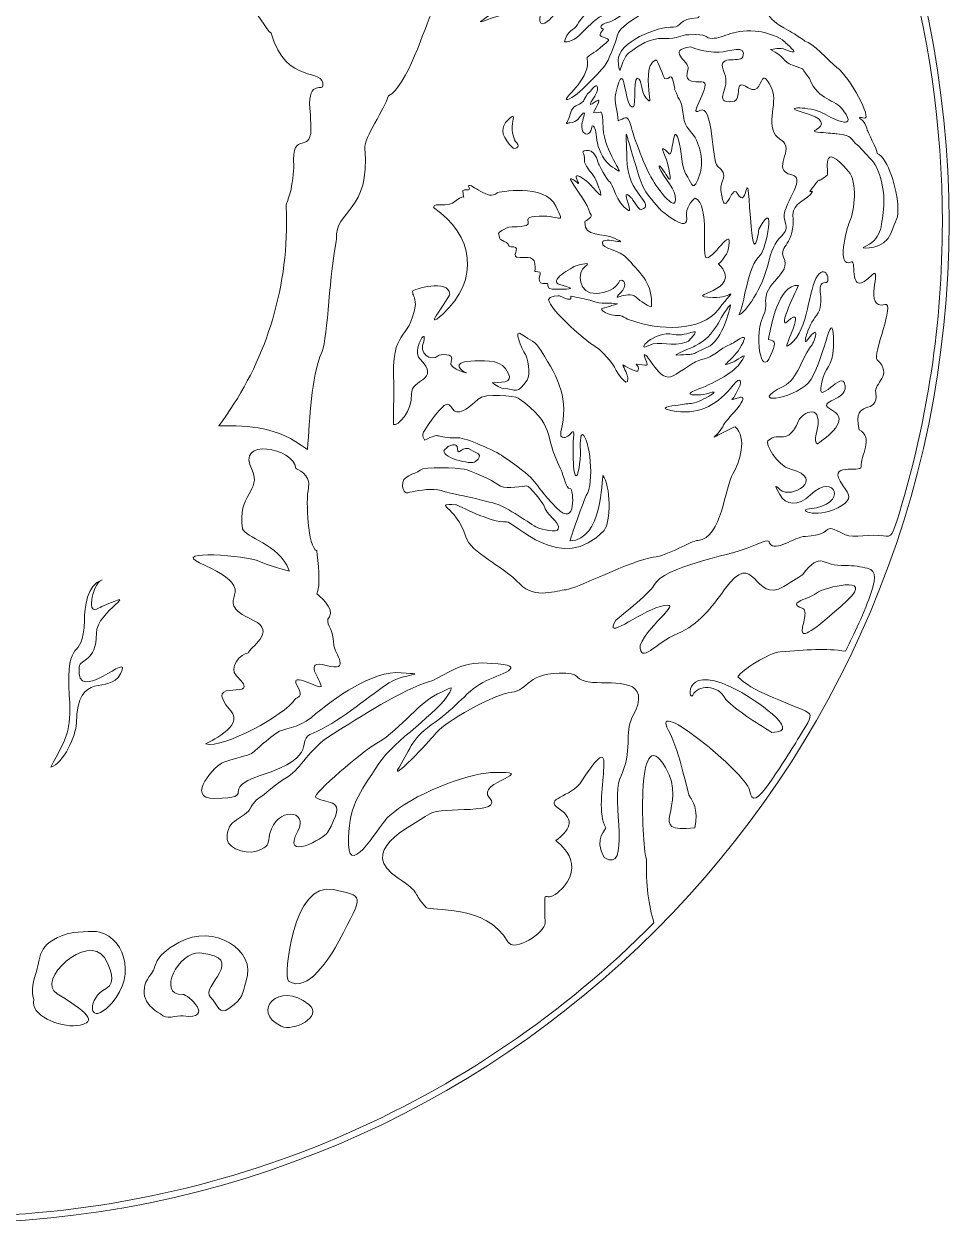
# Model space of a CAD drawing. Header units: inches. Extents: x 50 to 350, y -350 to -50.
# Drawn here: x 211.3 to 350, y -350 to -170.2 of the extents above; entities that cross this region are included whole.
import ezdxf

# ---------------------------------------------------------------- set-up
doc = ezdxf.new("R2010")
doc.units = ezdxf.units.IN
doc.header["$MEASUREMENT"] = 0
doc.layers.add('Layer 1', color=7, linetype='Continuous')

msp = doc.modelspace()

# ---------------------------------------------------------------- linework, layer by layer
at = {"layer": 'Layer 1', "lineweight": 0}
for points, knots in [([(350, -200), (350, -282.84), (282.84, -350), (200, -350), (117.16, -350), (50, -282.84), (50, -200), (50, -117.16), (117.16, -50), (200, -50), (282.84, -50), (350, -117.16), (350, -200)], [0, 0, 0, 0, 1, 1, 1, 2, 2, 2, 3, 3, 3, 4, 4, 4, 4]), ([(200, -149.38), (199.93, -149.38), (199.86, -149.39), (199.8, -149.39), (200.62, -148.73), (201.47, -147.95), (202.79, -147.51), (203.52, -147.26), (205.83, -146.22), (206.49, -145.77), (207.36, -146.89), (212.32, -149.42), (213.56, -147.45), (213.85, -146.98), (218.53, -143.64), (219.02, -143.57), (219.03, -143.57), (220.96, -141.99), (221.45, -141.77), (224.22, -140.52), (220.14, -141.86), (220.33, -137.75), (220.33, -137.74), (221.24, -135.93), (221.68, -138.27), (221.89, -139.42), (223.3, -140.72), (223.94, -139.05), (224.04, -138.79), (225.84, -137.73), (226.37, -136.82), (226.48, -136.8), (229.15, -136.02), (229.43, -135.74), (229.67, -135.49), (229.7, -135.53), (229.93, -135.36), (231.18, -135.05), (234.56, -132.42), (237.17, -131.75), (240.17, -130.98), (240.8, -128.04), (241.65, -127.51), (243.08, -126.62), (245.55, -122.8), (244.17, -121.81), (244, -121.68), (244.52, -119.76), (241.66, -120.27), (238.63, -120.8), (239.54, -125.08), (231.19, -125.08), (229.72, -125.08), (228.67, -123), (229.59, -121.69), (230.55, -120.34), (232.01, -114.36), (229.43, -115.13), (226.68, -115.95), (226.05, -121.11), (224.28, -123.37), (222.84, -125.21), (221.68, -125.91), (220.05, -127.56), (219.09, -128.53), (219.34, -129.09), (217.71, -129.09), (213.7, -126.6), (209.32, -131.68), (205.09, -132.67), (202.79, -133.2), (204.06, -133.09), (203.5, -133.69), (201.12, -133.35), (198.45, -133.91), (196.22, -133.12), (194.68, -132.58), (191.07, -133.48), (189.77, -132.48), (189.57, -132.34), (189.57, -132.34), (189.38, -132.23), (188.6, -132.25), (188.29, -129.91), (183.07, -129.91), (181.11, -129.91), (181.63, -128.48), (179.7, -128.41), (179.58, -128.41), (179.54, -128.36), (179.47, -128.28), (179.22, -124), (174.31, -119.57), (172.05, -116.55), (168.95, -112.4), (162.31, -112.68), (162.12, -111.41), (161.91, -109.95), (160.86, -112.4), (161.24, -109.2), (161.28, -108.87), (160.74, -108.38), (160.48, -108.04), (160.23, -107.17), (158.35, -108.29), (157.46, -108.29), (156.07, -108.29), (159, -107.14), (159.56, -107.05), (160.01, -106.99), (161.19, -106.66), (161.52, -106.44), (163.69, -105.8), (162.67, -105.52), (165.52, -105.13), (165.83, -105.08), (167.25, -105.08), (168.16, -105.05), (168.48, -105.04), (169.02, -105.06), (168.43, -104.61), (166.56, -103.19), (167.73, -102.23), (167.85, -100.92), (167.65, -100.06), (168.14, -97.25), (168.67, -96.49), (168.72, -96.41), (168.86, -93.37), (169.33, -92.22), (169.55, -91.71), (170.39, -87.4), (170.03, -87.08), (170.14, -85.37), (168.94, -84.9), (168.85, -84.5), (168.49, -84.23), (166.97, -82.38), (166.97, -82.15), (166.97, -79.09), (166.35, -73.59), (164.46, -71.27), (163.82, -69.83), (161.35, -68.67), (160.03, -66.82), (159.47, -66.04), (156.71, -64.75), (155.78, -64.56), (155.78, -64.56), (155.62, -64.51), (155.62, -64.51), (152.94, -63.57), (141.72, -64.73), (138.92, -66.89), (138.38, -67.3), (137.2, -67.45), (136.62, -68.98), (136.48, -69.34), (136.01, -69.82), (135.94, -70.33), (135.6, -70.65), (134.2, -75.21), (134.25, -76.03), (134.25, -76.05), (133.87, -78.67), (133.87, -79.54), (133.87, -81.44), (133.37, -82.67), (133.37, -84.56), (131.97, -85.37), (127.71, -95.84), (126.03, -98.44), (123.8, -101.91), (127.49, -100.71), (122.05, -101.89), (120.64, -102.2), (120.47, -104), (116.21, -103.74), (113.93, -103.61), (110.61, -104.21), (109.4, -106.37), (108.59, -107.81), (105.8, -109.32), (104.74, -111.4), (104.74, -111.4), (104.54, -111.64), (104.54, -111.64), (101.58, -110.98), (97.92, -121.19), (97.08, -122.17), (96.94, -122.34), (97.02, -122.34), (97.02, -122.67), (95.24, -125.39), (92.09, -139.34), (91.35, -139.34), (84.7, -139.34), (87.11, -139.36), (81.86, -144.71), (80.5, -146.1), (76.52, -150.82), (76.22, -152.52), (76.18, -152.73), (74.18, -153.65), (73.83, -153.88), (71.46, -153.32), (61.9, -155.96), (60.2, -158.5), (59.72, -159.21), (57.49, -160.04), (56.13, -161.19), (55.87, -162.15), (55.62, -163.12), (55.38, -164.08), (55.5, -164.27), (55.65, -164.47), (55.84, -164.67), (56.8, -165.7), (55.54, -167.63), (54.33, -168.63), (54.15, -169.49), (53.97, -170.35), (53.8, -171.21), (54.47, -170.55), (55.05, -170), (55.51, -169.61), (57.84, -167.69), (64.94, -162.83), (66.5, -160.73), (67.86, -159.02), (74.44, -155.48), (76.65, -154.06), (80.42, -151.62), (79.72, -152.91), (83.22, -148.5), (83.66, -147.94), (86.95, -145.6), (87.19, -144.93), (90.06, -144.93), (74.75, -166.84), (78.31, -159.98), (78.88, -158.87), (82.22, -153.47), (81.97, -152.99), (81.49, -152.9), (74.83, -156.51), (73.89, -157.45), (66.93, -162.42), (63.15, -165.77), (57.85, -169.25), (57.01, -169.34), (55.03, -172.56), (53.02, -175.55), (51.69, -183.52), (51, -191.7), (51, -200.04), (51, -282.33), (117.71, -349.04), (200, -349.04), (241.35, -349.04), (278.76, -332.2), (305.76, -305), (304.97, -302.41), (304.53, -299.19), (304.63, -295.51), (304.05, -294.42), (302.83, -273.85), (307.5, -281.7), (311.04, -287.64), (304.17, -291.64), (311.88, -290.77), (312.49, -287.99), (311.46, -286.5), (311.2, -286.22), (310.75, -285.74), (309.82, -279.72), (307.92, -276.14), (305.04, -270.73), (319.64, -282.64), (320.07, -285.08), (320.41, -286.94), (321.16, -286.87), (323.38, -283.6), (325.04, -281.14), (326.64, -278.64), (328.16, -276.09), (329.17, -274.39), (329.69, -273.79), (328.44, -273.23), (325.52, -271.95), (320.25, -270.16), (318.31, -268.11), (318.89, -267.16), (322.95, -264.5), (324.7, -264.37), (328.67, -264.08), (331.49, -263.79), (334.47, -264.29), (335.24, -262.7), (337.15, -258.9), (338.16, -255.94), (338.89, -253.83), (339.34, -252.21), (337.75, -251.84), (336.8, -251.63), (335.69, -251.39), (334.47, -251.45), (330.81, -251.62), (330.92, -249.05), (328.02, -252.83), (328.01, -252.84), (326.47, -253.82), (325.24, -254.57), (320.66, -257.4), (321, -248.42), (316.28, -255.1), (314.38, -257.8), (312.43, -260.29), (309.33, -261.62), (305.9, -263.1), (303.73, -266.3), (303.67, -263.42), (305.01, -260.07), (310.81, -256.43), (306.68, -257.58), (303.37, -258.5), (298.03, -262.98), (300.05, -259.62), (300.05, -259.57), (305.15, -255.62), (305.75, -254.41), (307.21, -251.52), (316.95, -249.99), (319.75, -248.81), (323.55, -247.21), (322.89, -247.78), (323.1, -248.1), (324.04, -249.51), (326.7, -247.14), (328.48, -247.06), (333.36, -246.83), (330.29, -244.72), (334.46, -246.82), (335.59, -247.39), (338.42, -246.65), (340.2, -247), (341.38, -247.23), (341.57, -246.77), (342.56, -243.52), (346.75, -229.77), (349, -215.17), (349, -200.04), (349, -170.79), (340.57, -143.51), (326, -120.5), (326, -120.5), (326.87, -139.41), (326.87, -139.41), (326.87, -139.41), (325.02, -139.99), (325.02, -139.99), (325.02, -139.99), (323.98, -117.38), (323.98, -117.38), (319.15, -110.16), (313.71, -103.38), (307.74, -97.12), (307.74, -97.12), (306.31, -97.13), (306.31, -97.13), (306.31, -97.13), (308.06, -144.17), (308.06, -144.17), (308.06, -144.17), (321.07, -145.8), (321.07, -145.8), (321.07, -145.8), (296.44, -147.19), (296.44, -147.19), (296.44, -147.19), (305.04, -144.41), (305.04, -144.41), (305.04, -144.41), (305.73, -143.13), (305.73, -143.13), (305.73, -143.13), (303.99, -95.85), (303.99, -95.85), (303.99, -95.85), (293.07, -97.82), (293.07, -97.82), (293.07, -97.82), (293.89, -134.88), (293.89, -134.88), (293.89, -134.88), (292.61, -136.04), (292.61, -136.04), (292.61, -136.04), (291.21, -102.01), (291.21, -102.01), (291.21, -102.01), (280.64, -101.19), (280.64, -101.19), (280.64, -101.19), (281.46, -138.25), (281.46, -138.25), (281.46, -138.25), (269.03, -138.95), (269.03, -138.95), (269.03, -138.95), (269.49, -137.78), (269.49, -137.78), (269.49, -137.78), (278.67, -137.09), (278.67, -137.09), (278.67, -137.09), (278.59, -116.18), (278.59, -116.18), (278.59, -116.18), (265.83, -114.2), (265.83, -114.2), (265.83, -114.2), (266.24, -133.49), (266.24, -133.49), (266.24, -133.49), (264.84, -133.02), (264.84, -133.02), (264.84, -133.02), (264.29, -123.73), (264.29, -123.73), (264.29, -123.73), (255.49, -124.71), (255.49, -124.71), (255.49, -124.71), (255.28, -140.86), (255.28, -140.86), (255.28, -140.86), (253.79, -139.12), (253.79, -139.12), (253.79, -139.12), (253.76, -126.87), (253.76, -126.87), (253.76, -126.87), (246.01, -126.17), (246.01, -126.17), (246.01, -126.17), (245.5, -144.99), (245.5, -144.99), (245.5, -144.99), (244.06, -143.83), (244.06, -143.83), (244.06, -143.83), (244.17, -138.42), (244.17, -138.42), (244.17, -138.42), (232.61, -139.75), (232.61, -139.75), (232.61, -139.75), (232.32, -142.55), (232.32, -142.55), (232.32, -142.55), (228.89, -147.48), (228.89, -147.48), (228.89, -147.48), (219.31, -147.54), (219.31, -147.54), (219.31, -147.54), (211.81, -150.77), (211.81, -150.77), (208.02, -149.87), (204.07, -149.38), (200, -149.38), (200, -149.38), (200, -149.38), (200, -149.38)], [0, 0, 0, 0, 1, 1, 1, 2, 2, 2, 3, 3, 3, 4, 4, 4, 5, 5, 5, 6, 6, 6, 7, 7, 7, 8, 8, 8, 9, 9, 9, 10, 10, 10, 11, 11, 11, 12, 12, 12, 13, 13, 13, 14, 14, 14, 15, 15, 15, 16, 16, 16, 17, 17, 17, 18, 18, 18, 19, 19, 19, 20, 20, 20, 21, 21, 21, 22, 22, 22, 23, 23, 23, 24, 24, 24, 25, 25, 25, 26, 26, 26, 27, 27, 27, 28, 28, 28, 29, 29, 29, 30, 30, 30, 31, 31, 31, 32, 32, 32, 33, 33, 33, 34, 34, 34, 35, 35, 35, 36, 36, 36, 37, 37, 37, 38, 38, 38, 39, 39, 39, 40, 40, 40, 41, 41, 41, 42, 42, 42, 43, 43, 43, 44, 44, 44, 45, 45, 45, 46, 46, 46, 47, 47, 47, 48, 48, 48, 49, 49, 49, 50, 50, 50, 51, 51, 51, 52, 52, 52, 53, 53, 53, 54, 54, 54, 55, 55, 55, 56, 56, 56, 57, 57, 57, 58, 58, 58, 59, 59, 59, 60, 60, 60, 61, 61, 61, 62, 62, 62, 63, 63, 63, 64, 64, 64, 65, 65, 65, 66, 66, 66, 67, 67, 67, 68, 68, 68, 69, 69, 69, 70, 70, 70, 71, 71, 71, 72, 72, 72, 73, 73, 73, 74, 74, 74, 75, 75, 75, 76, 76, 76, 77, 77, 77, 78, 78, 78, 79, 79, 79, 80, 80, 80, 81, 81, 81, 82, 82, 82, 83, 83, 83, 84, 84, 84, 85, 85, 85, 86, 86, 86, 87, 87, 87, 88, 88, 88, 89, 89, 89, 90, 90, 90, 91, 91, 91, 92, 92, 92, 93, 93, 93, 94, 94, 94, 95, 95, 95, 96, 96, 96, 97, 97, 97, 98, 98, 98, 99, 99, 99, 100, 100, 100, 101, 101, 101, 102, 102, 102, 103, 103, 103, 104, 104, 104, 105, 105, 105, 106, 106, 106, 107, 107, 107, 108, 108, 108, 109, 109, 109, 110, 110, 110, 111, 111, 111, 112, 112, 112, 113, 113, 113, 114, 114, 114, 115, 115, 115, 116, 116, 116, 117, 117, 117, 118, 118, 118, 119, 119, 119, 120, 120, 120, 121, 121, 121, 122, 122, 122, 123, 123, 123, 124, 124, 124, 125, 125, 125, 126, 126, 126, 127, 127, 127, 128, 128, 128, 129, 129, 129, 130, 130, 130, 131, 131, 131, 132, 132, 132, 133, 133, 133, 134, 134, 134, 135, 135, 135, 136, 136, 136, 137, 137, 137, 138, 138, 138, 139, 139, 139, 140, 140, 140, 141, 141, 141, 142, 142, 142, 143, 143, 143, 144, 144, 144, 145, 145, 145, 146, 146, 146, 147, 147, 147, 148, 148, 148, 149, 149, 149, 150, 150, 150, 151, 151, 151, 152, 152, 152, 153, 153, 153, 154, 154, 154, 155, 155, 155, 156, 156, 156, 157, 157, 157, 158, 158, 158, 158]), ([(233.57, -162.11), (234.15, -162.62), (234.72, -163.14), (235.27, -163.68), (236.3, -161.13), (235.64, -158.74), (239.05, -158.58), (243.95, -158.36), (246.01, -153.14), (245.91, -158.78), (245.89, -160.3), (243.76, -162.56), (245.5, -167.42), (245.8, -168.26), (247.81, -171.19), (248.34, -171.62), (250.64, -179.59), (256.41, -176.68), (256.1, -179.53), (256.01, -180.34), (253.57, -178.4), (254.24, -183.87), (254.27, -184.11), (254.27, -184.76), (254.28, -185.02), (254.74, -190.56), (251.29, -185.5), (251.77, -191.6), (251.8, -191.99), (251.44, -194.83), (251.28, -195.26), (251.03, -196.14), (250.8, -196.83), (250.59, -197.39), (250.64, -198.27), (250.66, -199.15), (250.66, -200.04), (250.66, -211.47), (246.88, -222.01), (240.5, -230.49), (245.28, -230.47), (249.13, -230.52), (253.78, -234.06), (254.26, -229.09), (254.2, -223.66), (255.99, -219.34), (256.85, -217.26), (257.13, -207), (258.12, -202.85), (258.12, -202.85), (258.13, -202.44), (258.13, -202.44), (257.88, -198.19), (263.33, -198.4), (262.39, -188.86), (262.25, -187.41), (265.43, -182.89), (265.93, -181.01), (268.66, -179.83), (271.46, -170.51), (272.51, -168.32), (272.73, -166.83), (271.37, -158.37), (270.8, -156.7), (270.38, -155.46), (269.36, -155.5), (268.51, -152.78), (266.99, -154.51), (264.05, -151.34), (265.35, -148.88), (265.82, -147.97), (265.46, -147.04), (264.11, -148.59), (259.99, -153.31), (269.14, -154.97), (267.63, -162.06), (267.26, -163.79), (265.53, -164.71), (263.88, -161.98), (261.97, -158.81), (260.41, -159.19), (259.25, -156.96), (257.86, -154.3), (252.53, -152.53), (251.77, -150.86), (251.1, -149.38), (250.17, -148.88), (249.22, -148.97), (249, -149.02), (248.78, -149.07), (248.56, -149.12), (247.53, -149.48), (246.53, -150.41), (245.82, -151.44), (242.84, -155.73), (242.87, -152.6), (239.8, -155), (237.03, -157.17), (240.16, -156.79), (237.02, -157.15), (235.24, -157.35), (234.28, -159.99), (233.57, -162.11), (233.57, -162.11), (233.57, -162.11), (233.57, -162.11)], [0, 0, 0, 0, 1, 1, 1, 2, 2, 2, 3, 3, 3, 4, 4, 4, 5, 5, 5, 6, 6, 6, 7, 7, 7, 8, 8, 8, 9, 9, 9, 10, 10, 10, 11, 11, 11, 12, 12, 12, 13, 13, 13, 14, 14, 14, 15, 15, 15, 16, 16, 16, 17, 17, 17, 18, 18, 18, 19, 19, 19, 20, 20, 20, 21, 21, 21, 22, 22, 22, 23, 23, 23, 24, 24, 24, 25, 25, 25, 26, 26, 26, 27, 27, 27, 28, 28, 28, 29, 29, 29, 30, 30, 30, 31, 31, 31, 32, 32, 32, 33, 33, 33, 34, 34, 34, 35, 35, 35, 35]), ([(300.65, -165.71), (299.95, -166.24), (297.48, -167.45), (296.43, -168.06), (295.6, -168.54), (294.82, -169.38), (294.27, -170.33), (293.91, -171.13), (292.58, -171.36), (292.33, -172.94), (294.6, -173.04), (295.61, -169.99), (298.56, -168.69), (301.11, -167.57), (305.01, -165.26), (305.14, -166.43), (303.29, -166.64), (300.51, -169.63), (298.83, -170.02), (297.61, -170.3), (297.68, -170.92), (298.02, -170.94), (298.56, -170.97), (297.13, -171.81), (297.91, -172.12), (299.59, -172.81), (299.09, -172.47), (297.64, -173.88), (297.04, -174.46), (295.62, -175.03), (295.72, -175.45), (296.4, -178.2), (292.51, -181.07), (292.6, -181.55), (293.63, -181.82), (297.56, -177.54), (298.32, -176.58), (298.97, -175.75), (300.03, -173.06), (300.23, -172.04), (300.48, -170.7), (303.11, -169.34), (304.22, -168.5), (307.19, -166.23), (309.99, -168.77), (311.12, -168.24), (313.24, -167.25), (312.65, -169.35), (312.26, -169.35), (309.49, -169.37), (309.82, -170.81), (308.66, -170.71), (306.39, -170.53), (300.21, -173.05), (300.41, -175.74), (300.66, -179.11), (300.65, -175.59), (302.01, -174.58), (303.55, -173.43), (305.15, -172.33), (307.15, -172.41), (309.68, -172.51), (309.5, -171.92), (310.98, -171.85), (314, -171.71), (313.35, -172.24), (314.11, -172.37), (316.04, -172.68), (317.29, -170.92), (320.95, -171.34), (321.89, -171.29), (324.32, -172.09), (325.03, -172.63), (325.24, -172.79), (325.47, -173.04), (325.74, -173.28), (326.89, -174.34), (327.34, -174.8), (325.52, -174.1), (324.53, -173.72), (323.69, -174.07), (323.21, -174.09), (325.51, -175.16), (324.94, -175.84), (326.52, -176.44), (328.78, -177.31), (327.5, -176.41), (328.89, -178.16), (328.97, -178.29), (329, -178.29), (329.06, -178.43), (330.52, -181.95), (332.82, -181.29), (334.2, -183.26), (336.52, -186.56), (332.05, -184.15), (331.06, -183.62), (329.08, -182.56), (324.91, -182.66), (327.84, -183.42), (331.65, -184.41), (331.16, -185.47), (330.14, -186.08), (330.06, -186.12), (329.22, -186.44), (330.72, -186.51), (331.78, -186.56), (332.88, -186.7), (333.18, -186.73), (335.68, -186.92), (335.16, -187.59), (336.27, -188.41), (336.35, -188.42), (337.84, -190.09), (338.13, -190.35), (339.73, -191.74), (340.47, -195.81), (340.18, -198), (339.82, -200.64), (339.96, -202.55), (337.14, -203.75), (336.75, -203.92), (340.38, -204.17), (341.28, -201.64), (342.08, -199.36), (342.44, -199.76), (342.32, -197.24), (342.24, -195.34), (340.86, -190.25), (339.23, -189.65), (339.25, -189.24), (337.75, -186.18), (337.75, -186.17), (337.69, -185.75), (337.45, -185.27), (337.15, -184.83), (337.03, -184.65), (335.85, -184.08), (337.28, -184.36), (338.58, -184.62), (335.12, -178.18), (333.18, -176.76), (331.93, -175.85), (329.5, -172.94), (328.4, -172.84), (328.3, -172.68), (326.21, -171.35), (325.93, -171.21), (321.9, -169.15), (323.1, -168.14), (321.43, -166.54), (321.24, -166.36), (320.89, -166.06), (320.77, -165.86), (319.73, -164.11), (315.7, -161.81), (315.59, -161.35), (315.66, -161.61), (316.53, -163.64), (316.6, -163.75), (316.99, -164.31), (313.88, -161.64), (313.39, -161.26), (311.9, -160.13), (312.42, -160.36), (312.48, -160.76), (312.6, -161.66), (313.68, -163.2), (312.94, -162.73), (310.91, -161.44), (309.44, -160.82), (307.2, -159.98), (305.54, -159.35), (303.22, -159.26), (302.37, -158.94), (300.32, -158.16), (307.88, -162.08), (308.3, -162.31), (310.08, -163.3), (311.7, -164.43), (313.13, -165.86), (312.26, -165.53), (308.68, -164.04), (308.07, -164.01), (307.23, -163.98), (301.19, -162.54), (300.22, -162.19), (297.59, -161.25), (297.27, -161.32), (295.15, -161.39), (294.45, -161.42), (296.63, -162.46), (296.75, -162.47), (297.42, -162.57), (294.73, -162.62), (294.71, -162.62), (293.58, -162.67), (292.87, -162.89), (292.03, -162.97), (289.89, -163.15), (289.83, -163.4), (287.96, -164.07), (286.25, -164.67), (280.51, -169.6), (279.67, -169.89), (279.77, -169.89), (280.24, -169.82), (280.31, -169.79), (282.65, -168.81), (285.96, -168.34), (288, -166.62), (290.4, -164.59), (293.43, -164.31), (296.45, -164.11), (297.73, -164.03), (291.56, -166.92), (291.42, -166.99), (289.39, -168.12), (288.44, -168.71), (288.65, -169.83), (288.88, -171.05), (290.63, -169.05), (290.66, -169.04), (293.45, -168), (293.22, -167.55), (295.27, -166.5), (297.57, -165.32), (298.56, -165.81), (300.65, -165.71), (300.65, -165.71), (300.65, -165.71), (300.65, -165.71)], [0, 0, 0, 0, 1, 1, 1, 2, 2, 2, 3, 3, 3, 4, 4, 4, 5, 5, 5, 6, 6, 6, 7, 7, 7, 8, 8, 8, 9, 9, 9, 10, 10, 10, 11, 11, 11, 12, 12, 12, 13, 13, 13, 14, 14, 14, 15, 15, 15, 16, 16, 16, 17, 17, 17, 18, 18, 18, 19, 19, 19, 20, 20, 20, 21, 21, 21, 22, 22, 22, 23, 23, 23, 24, 24, 24, 25, 25, 25, 26, 26, 26, 27, 27, 27, 28, 28, 28, 29, 29, 29, 30, 30, 30, 31, 31, 31, 32, 32, 32, 33, 33, 33, 34, 34, 34, 35, 35, 35, 36, 36, 36, 37, 37, 37, 38, 38, 38, 39, 39, 39, 40, 40, 40, 41, 41, 41, 42, 42, 42, 43, 43, 43, 44, 44, 44, 45, 45, 45, 46, 46, 46, 47, 47, 47, 48, 48, 48, 49, 49, 49, 50, 50, 50, 51, 51, 51, 52, 52, 52, 53, 53, 53, 54, 54, 54, 55, 55, 55, 56, 56, 56, 57, 57, 57, 58, 58, 58, 59, 59, 59, 60, 60, 60, 61, 61, 61, 62, 62, 62, 63, 63, 63, 64, 64, 64, 65, 65, 65, 66, 66, 66, 67, 67, 67, 68, 68, 68, 69, 69, 69, 70, 70, 70, 71, 71, 71, 72, 72, 72, 73, 73, 73, 74, 74, 74, 75, 75, 75, 76, 76, 76, 77, 77, 77, 77]), ([(310.87, -176.96), (310.66, -177.89), (310.19, -179.14), (312.89, -178.93), (314.87, -178.78), (310.57, -184.43), (312.63, -183.22), (314.63, -182.04), (314.42, -190.86), (315.29, -191.54), (317.22, -193.03), (315.6, -193.71), (315.79, -195.22), (316.4, -200.13), (317.36, -194.06), (318.23, -195.62), (319.95, -198.69), (319.57, -189.83), (320.21, -199.33), (320.74, -207.02), (321.48, -201.01), (321.49, -200.99), (324.32, -195.83), (322.46, -204.27), (321.72, -204.88), (319.68, -206.56), (319.36, -212.49), (318.47, -213.87), (319.49, -213.47), (322.03, -210.02), (322.96, -205.85), (324.03, -201.07), (326.28, -202.4), (325.36, -199.69), (324.64, -197.55), (328.86, -193.47), (326.44, -192.87), (323.08, -192.04), (327.13, -189.02), (324.8, -187.61), (322.03, -185.93), (324.49, -182.26), (323.42, -179.97), (322.84, -178.73), (322.5, -178.35), (322.25, -178.39), (321.66, -178.49), (321.56, -180.96), (319.89, -179.81), (317.42, -178.12), (319.25, -181.71), (317.57, -181.87), (314.37, -182.18), (317.35, -179.81), (316.34, -177.68), (314.83, -174.48), (318.69, -176.27), (319.07, -175.17), (319.75, -173.25), (316.94, -174.4), (315.55, -174.47), (313.28, -174.57), (311.31, -173.68), (311.29, -173.69), (307.42, -174.15), (311.12, -175.83), (310.87, -176.96), (310.87, -176.96), (310.87, -176.96), (310.87, -176.96)], [0, 0, 0, 0, 1, 1, 1, 2, 2, 2, 3, 3, 3, 4, 4, 4, 5, 5, 5, 6, 6, 6, 7, 7, 7, 8, 8, 8, 9, 9, 9, 10, 10, 10, 11, 11, 11, 12, 12, 12, 13, 13, 13, 14, 14, 14, 15, 15, 15, 16, 16, 16, 17, 17, 17, 18, 18, 18, 19, 19, 19, 20, 20, 20, 21, 21, 21, 22, 22, 22, 23, 23, 23, 23]), ([(302.28, -185.48), (302.62, -186.98), (304.68, -192.36), (305.46, -193.43), (305.42, -193.58), (309.39, -199.55), (308.96, -195.99), (308.81, -194.73), (306.39, -192.24), (306.52, -191.5), (307.24, -191.72), (308.98, -196.18), (307.77, -191.13), (307.46, -189.85), (306.18, -187.8), (308.03, -189.72), (308.63, -190.35), (308.56, -184.8), (309.44, -187.6), (309.93, -189.19), (309.76, -191.91), (310.82, -193.23), (311.53, -194.11), (311.59, -195.91), (312.67, -192.59), (313.29, -190.66), (312.64, -187.82), (311.19, -186.31), (309.58, -184.61), (310.58, -182.93), (309.35, -181.2), (309.33, -181.18), (308.92, -180.09), (308.86, -180.02), (308.86, -180.02), (308.87, -179.91), (308.87, -179.91), (308.37, -176.9), (308.1, -178.85), (307.32, -178.4), (307.32, -178.38), (306.23, -175.57), (306.06, -175.64), (304.44, -176.23), (304.98, -179.42), (305.04, -180.71), (305.07, -181.31), (305.27, -182), (304.99, -181.77), (303.73, -180.77), (304, -179.04), (303.54, -178.54), (302.49, -177.4), (303.14, -182.56), (302.68, -182.68), (301.15, -183.09), (301.53, -174.5), (300.03, -180.61), (299.7, -181.93), (300.34, -183.47), (300.4, -184.75), (301.23, -184.54), (301.78, -183.53), (302.28, -185.48), (302.28, -185.48), (302.28, -185.48), (302.28, -185.48)], [0, 0, 0, 0, 1, 1, 1, 2, 2, 2, 3, 3, 3, 4, 4, 4, 5, 5, 5, 6, 6, 6, 7, 7, 7, 8, 8, 8, 9, 9, 9, 10, 10, 10, 11, 11, 11, 12, 12, 12, 13, 13, 13, 14, 14, 14, 15, 15, 15, 16, 16, 16, 17, 17, 17, 18, 18, 18, 19, 19, 19, 20, 20, 20, 21, 21, 21, 22, 22, 22, 22]), ([(292.84, -184.71), (292.43, -185.47), (292.77, -185.07), (293.12, -185.07), (293.67, -185.08), (294.19, -184.71), (294.32, -184.55), (296.55, -181.79), (294.21, -185.46), (295.21, -186.51), (296.02, -187.36), (296.43, -185.96), (296.51, -185.51), (297.51, -185.64), (296.46, -189.15), (299.21, -191.45), (299.61, -191.79), (300.2, -192.12), (300.34, -192.22), (301.39, -193.04), (298.3, -189.22), (298.14, -185.94), (297.98, -182.39), (297.97, -183.77), (296.68, -183.51), (296.67, -183.47), (298.16, -181.07), (297.08, -181.84), (295.06, -183.3), (297.12, -181.18), (297.27, -180.16), (297.51, -178.57), (296.18, -180.38), (296.17, -180.39), (294.97, -181.4), (295.78, -181.84), (294.06, -182.52), (293.21, -182.86), (293.25, -183.95), (292.84, -184.71), (292.84, -184.71), (292.84, -184.71), (292.84, -184.71)], [0, 0, 0, 0, 1, 1, 1, 2, 2, 2, 3, 3, 3, 4, 4, 4, 5, 5, 5, 6, 6, 6, 7, 7, 7, 8, 8, 8, 9, 9, 9, 10, 10, 10, 11, 11, 11, 12, 12, 12, 13, 13, 13, 14, 14, 14, 14]), ([(292.58, -255.06), (291.3, -255.12), (287.87, -256.55), (285.68, -254.24), (282.95, -251.33), (278.33, -249.6), (277.55, -247.11), (276.05, -242.31), (272.4, -242.23), (276.05, -242.31), (276.25, -242.31), (281.33, -245.08), (283.64, -244.88), (284.69, -244.79), (292, -252.96), (298.27, -246.16), (299.34, -244.99), (299.25, -239.34), (298.1, -237.93), (297.92, -238.61), (298.04, -247.53), (293.16, -247.75), (293.09, -247.76), (295.38, -241.23), (295.6, -240.92), (296.89, -239.1), (296.12, -232.25), (295.02, -231.78), (294.51, -232.05), (294.78, -234.22), (294.74, -234.76), (294.42, -239.22), (293.72, -238.68), (293.66, -235.49), (293.64, -234.32), (293.62, -232.92), (293.62, -232.86), (294.1, -229.41), (292.97, -233.16), (291.81, -232.04), (291.8, -231.83), (291.76, -231.61), (291.81, -231.4), (292.97, -226.39), (291.6, -223.61), (288.82, -219.26), (287.98, -217.66), (287.16, -217.71), (286.08, -216.9), (284.3, -215.55), (286.19, -219.34), (286.22, -219.38), (286.97, -220.29), (287.29, -222.77), (286.73, -223.63), (285.33, -225.81), (285.05, -225.03), (283.22, -224.89), (282.58, -224.84), (281.51, -224), (281.5, -224.05), (283.57, -223.96), (284.95, -223.98), (283.5, -221.89), (282.55, -220.52), (279.77, -220.71), (278.3, -220.78), (275.15, -220.93), (277.03, -222.34), (277.37, -222.44), (278.71, -222.83), (274.8, -222.04), (275.33, -220.86), (276.01, -219.36), (273.47, -219.91), (273.45, -219.93), (272.33, -221.04), (270.31, -219.5), (271.25, -217.87), (271.75, -215.44), (269.47, -219.24), (270.64, -220.43), (273.95, -223.8), (269.24, -223.41), (269.41, -225.71), (269.6, -228.16), (267.25, -230.7), (266.7, -230.28), (266.61, -228.51), (266.84, -226.39), (266.74, -224.31), (266.33, -215.4), (269.05, -218.22), (269.99, -212.32), (269.93, -211.13), (269.56, -210.93), (269.56, -210.35), (269.56, -210.01), (275.02, -208.37), (275.13, -210.75), (275.15, -211.23), (270.78, -216.74), (274.08, -213.73), (279.71, -208.59), (278.75, -201.85), (272.68, -197.75), (272.98, -196.78), (274.51, -198.06), (276.12, -196.71), (277.68, -195.4), (277.2, -197.2), (277.11, -195.19), (277.74, -194.97), (278.4, -195.43), (277.92, -194.5), (278.35, -193.99), (281, -196.9), (282.23, -195.56), (282.3, -195.48), (289.42, -194.03), (291.06, -197.55), (292.56, -200.79), (291.7, -198.65), (287.83, -199.11), (285.28, -199.4), (289.02, -200.61), (284.51, -200.67), (283.76, -200.68), (283.29, -201), (282.92, -201.22), (282.28, -201.6), (282.46, -201.7), (282.54, -202.03), (282.7, -202.73), (282.65, -202.47), (283.62, -203.02), (284.24, -203.38), (283.62, -203.67), (284.67, -203.67), (285.91, -203.68), (284.03, -205.3), (285.68, -205.27), (286.81, -205.24), (288.01, -204.97), (287.95, -206.74), (287.92, -207.71), (287.64, -207.2), (288.66, -207.46), (288.97, -207.54), (287.69, -209.47), (289.7, -209.15), (290.12, -209.08), (289.28, -210.15), (291.07, -210.01), (292.19, -209.91), (295.04, -210.25), (291.65, -209.31), (289.8, -208.8), (293.4, -206.74), (294.23, -206.44), (294.5, -206.34), (296.67, -205.8), (295.44, -206.59), (294.21, -207.38), (294.41, -210.78), (297.08, -210.65), (298.48, -210.59), (300.12, -210.01), (300.64, -208.71), (301.18, -208.35), (301.92, -209.39), (300.73, -210.57), (299.01, -212.28), (302.16, -209.78), (303.33, -211.46), (303.33, -211.47), (305.35, -212.93), (305.37, -212.61), (305.59, -209.13), (303.94, -207.89), (301.91, -205.55), (300.43, -203.85), (297.93, -204.11), (298.03, -203), (298.13, -202.01), (302.6, -203.64), (299.85, -202.38), (298, -201.54), (295.36, -202.29), (295.39, -199.94), (295.39, -199.63), (296.91, -199.34), (296.14, -198.58), (295.97, -197.39), (294.14, -195.16), (293.43, -193.93), (292.96, -193.13), (293.52, -193.46), (294.06, -193.87), (294.37, -194.12), (294.64, -194.48), (294.23, -193.64), (293.95, -193.04), (293.91, -192.5), (295.6, -193.78), (296.83, -194.7), (298.5, -197.43), (297.51, -194.79), (296.53, -192.17), (296.11, -192.64), (295.37, -191.08), (295.21, -190.74), (295.56, -190.3), (295.08, -189.46), (295.01, -189.34), (296.65, -188.29), (297.46, -191.2), (297.49, -191.32), (298.71, -193.7), (299.13, -193.91), (299.62, -194.15), (300, -197.03), (301.96, -198.21), (302.19, -198.35), (302.14, -198.03), (301.85, -197.01), (301.74, -196.58), (301.08, -195.07), (302.36, -196.3), (302.58, -196.51), (303.3, -197.92), (303.83, -198.12), (306.18, -197.15), (301.68, -195.96), (301.68, -190.35), (301.68, -186.07), (301.01, -184.83), (302.88, -191.01), (303.92, -194.48), (304, -195.06), (306.58, -197.94), (306.86, -198.24), (311.2, -202.02), (310.65, -198.99), (310.47, -197.98), (311.41, -196.66), (311.93, -196.36), (314.24, -197.26), (312.79, -205.36), (313.67, -205.32), (314.89, -205.26), (317.94, -199.73), (316.82, -204.3), (316.71, -204.74), (315.86, -205.91), (315.45, -206.21), (319.62, -210.41), (309.33, -211), (314.6, -211.26), (317.57, -211.4), (318.45, -209.04), (315.41, -213.05), (312.79, -216.52), (306.31, -216.1), (302.6, -214.76), (301.93, -214.71), (301.04, -213.93), (300.62, -213.96), (298.86, -214.08), (297.5, -212.94), (298.01, -212.9), (298.08, -212.89), (300, -212.33), (300.3, -212.19), (299.16, -212), (297.95, -212.36), (296.31, -211.7), (295.98, -211.57), (294.75, -211.38), (293.85, -211.17), (293.24, -211.03), (293.24, -210.99), (293.28, -211.29), (293.32, -211.56), (293.12, -211.72), (291.61, -211.01), (291.6, -211), (289.96, -211.01), (289.96, -211.54), (289.96, -213.04), (296.15, -218.31), (297.41, -218.89), (297.69, -219.08), (299.63, -221.19), (299.7, -221.45), (299.79, -221.79), (301.95, -225.39), (301.82, -223.28), (301.8, -222.93), (301.28, -221.81), (301.07, -221.37), (301.31, -221.39), (302.73, -222.39), (303.36, -222.29), (303.75, -221.14), (302.18, -221.16), (303.99, -221.36), (305.3, -221.5), (304.63, -221.41), (304.29, -219.86), (304.84, -219.43), (306.52, -224.12), (308.64, -223.01), (309.67, -222.47), (311.97, -220.68), (312.86, -220.56), (314.82, -220.22), (315.45, -218.96), (317.27, -218.23), (318.18, -217.87), (320.49, -215.79), (318.59, -218.93), (317.42, -220.87), (315.05, -221.94), (317.72, -220.88), (318.49, -220.58), (320.27, -218.84), (318.6, -221.18), (317.48, -222.74), (314.37, -224.25), (312.05, -225.14), (310.3, -225.82), (311.52, -225.89), (312.28, -225.86), (312.87, -225.83), (313.45, -225.78), (314.15, -225.56), (316.28, -224.88), (312.38, -227.12), (311.34, -227.14), (310.7, -227.16), (309.89, -227.3), (309.05, -227.42), (307.33, -227.67), (306.46, -227.95), (309.16, -228.33), (312.66, -228.82), (315.53, -227.16), (317.61, -224.4), (318.82, -222.78), (319.09, -224.01), (318.22, -225.29), (317.98, -225.65), (317.88, -226.23), (317.45, -226.54), (317.27, -226.67), (318.52, -226.21), (318.83, -226.19), (320.14, -226.22), (316.38, -229.81), (316.19, -230.34), (315.61, -231.94), (312.99, -233.12), (316.91, -231.09), (317.14, -230.97), (317.71, -230.64), (317.94, -230.64), (319.78, -232.24), (318.62, -236.06), (317.58, -237.69), (316.42, -239.52), (315.9, -247.39), (312.38, -247.66), (311.25, -247.75), (308.05, -249.89), (305.63, -250.2), (302.52, -250.6), (293.98, -254.99), (292.58, -255.06), (292.58, -255.06), (292.58, -255.06), (292.58, -255.06)], [0, 0, 0, 0, 1, 1, 1, 2, 2, 2, 3, 3, 3, 4, 4, 4, 5, 5, 5, 6, 6, 6, 7, 7, 7, 8, 8, 8, 9, 9, 9, 10, 10, 10, 11, 11, 11, 12, 12, 12, 13, 13, 13, 14, 14, 14, 15, 15, 15, 16, 16, 16, 17, 17, 17, 18, 18, 18, 19, 19, 19, 20, 20, 20, 21, 21, 21, 22, 22, 22, 23, 23, 23, 24, 24, 24, 25, 25, 25, 26, 26, 26, 27, 27, 27, 28, 28, 28, 29, 29, 29, 30, 30, 30, 31, 31, 31, 32, 32, 32, 33, 33, 33, 34, 34, 34, 35, 35, 35, 36, 36, 36, 37, 37, 37, 38, 38, 38, 39, 39, 39, 40, 40, 40, 41, 41, 41, 42, 42, 42, 43, 43, 43, 44, 44, 44, 45, 45, 45, 46, 46, 46, 47, 47, 47, 48, 48, 48, 49, 49, 49, 50, 50, 50, 51, 51, 51, 52, 52, 52, 53, 53, 53, 54, 54, 54, 55, 55, 55, 56, 56, 56, 57, 57, 57, 58, 58, 58, 59, 59, 59, 60, 60, 60, 61, 61, 61, 62, 62, 62, 63, 63, 63, 64, 64, 64, 65, 65, 65, 66, 66, 66, 67, 67, 67, 68, 68, 68, 69, 69, 69, 70, 70, 70, 71, 71, 71, 72, 72, 72, 73, 73, 73, 74, 74, 74, 75, 75, 75, 76, 76, 76, 77, 77, 77, 78, 78, 78, 79, 79, 79, 80, 80, 80, 81, 81, 81, 82, 82, 82, 83, 83, 83, 84, 84, 84, 85, 85, 85, 86, 86, 86, 87, 87, 87, 88, 88, 88, 89, 89, 89, 90, 90, 90, 91, 91, 91, 92, 92, 92, 93, 93, 93, 94, 94, 94, 95, 95, 95, 96, 96, 96, 97, 97, 97, 98, 98, 98, 99, 99, 99, 100, 100, 100, 101, 101, 101, 102, 102, 102, 103, 103, 103, 104, 104, 104, 105, 105, 105, 106, 106, 106, 107, 107, 107, 108, 108, 108, 109, 109, 109, 110, 110, 110, 111, 111, 111, 112, 112, 112, 113, 113, 113, 114, 114, 114, 115, 115, 115, 116, 116, 116, 117, 117, 117, 118, 118, 118, 119, 119, 119, 120, 120, 120, 121, 121, 121, 122, 122, 122, 123, 123, 123, 124, 124, 124, 125, 125, 125, 126, 126, 126, 127, 127, 127, 127]), ([(284.08, -184.42), (282.16, -186.07), (283.4, -187.54), (284.47, -188.72), (284.87, -189.17), (285.78, -188.71), (285.18, -188.09), (284.72, -187.62), (284.41, -186.24), (284.48, -185.59), (284.61, -184.5), (285.04, -183.59), (284.08, -184.42), (284.08, -184.42), (284.08, -184.42), (284.08, -184.42)], [0, 0, 0, 0, 1, 1, 1, 2, 2, 2, 3, 3, 3, 4, 4, 4, 5, 5, 5, 5]), ([(322.55, -212.26), (322.57, -212.5), (322.46, -213.29), (322.36, -213.46), (320.57, -216.83), (321.83, -223.48), (323.24, -219.97), (323.93, -218.24), (324.19, -217.76), (322.91, -217.54), (323.36, -215.4), (324.36, -209.29), (327.41, -209.43), (327.41, -209.46), (324.04, -216.48), (325.83, -214.82), (328.74, -212.13), (325.16, -218.85), (325.74, -218.54), (328.77, -216.98), (328.84, -210.69), (330.05, -208.41), (331.42, -205.83), (332.45, -208.99), (331.46, -209.02), (329.71, -209.07), (331.69, -211.99), (330.13, -213.93), (328.81, -215.57), (327.94, -218.73), (328.78, -217.62), (330.93, -214.77), (329.69, -218.08), (329.47, -218.34), (327.84, -220.24), (327.44, -223.42), (325.15, -224.57), (319.59, -227.37), (326.51, -226.67), (328.91, -224.02), (331.07, -221.62), (332.43, -212.25), (332.67, -217.25), (332.86, -221.45), (331.72, -221.23), (331.09, -223.35), (329.54, -228.5), (333.65, -222.47), (334.27, -223.99), (335.45, -226.94), (329.41, -226.56), (332.54, -228.2), (335.22, -229.6), (331.73, -232.2), (330.26, -233.18), (329.89, -233.14), (329.97, -232.27), (330.04, -232), (331.46, -226.52), (327.91, -228.6), (327.42, -229.76), (325.77, -233.7), (324.59, -231.15), (322.85, -232.72), (322.4, -233.13), (324.07, -236.43), (326.3, -237), (331.58, -238.35), (326.35, -241.62), (324.62, -240.03), (323.85, -239.33), (323.85, -239.38), (324.63, -240.8), (325.5, -242.39), (327.37, -242.64), (329.22, -240.85), (332.98, -237.22), (335.03, -242.44), (329.08, -242.94), (326.98, -243.11), (330.61, -244.6), (333.93, -242.41), (335.42, -241.43), (335.12, -240.87), (334.08, -239.45), (331.32, -235.69), (336.93, -237.66), (336.82, -236.6), (336.67, -235.06), (338.82, -232.23), (336.52, -231.08), (335.44, -226.05), (339.49, -229.21), (339.02, -225.5), (338.65, -224.16), (341.7, -222.86), (339.23, -220.6), (338.48, -219.92), (342.02, -211.85), (340.4, -212.31), (337.04, -213.25), (340.08, -206.3), (338.49, -207.86), (334.66, -211.62), (336.26, -205.49), (335.36, -205.93), (333.07, -207.02), (334.62, -200.84), (335.07, -199.92), (335.9, -198.17), (336.26, -193.91), (334.93, -192.35), (330.6, -187.27), (332.06, -192.67), (331.75, -192.92), (329.7, -194.55), (331.23, -192.53), (329.15, -195.34), (329.15, -195.34), (329.55, -195.38), (329.55, -195.38), (328.9, -196.58), (326.45, -197.16), (326.6, -198.82), (326.99, -203.38), (324.41, -203.59), (325.18, -205.19), (326.52, -207.93), (322, -208.82), (322.55, -212.26), (322.55, -212.26), (322.55, -212.26), (322.55, -212.26)], [0, 0, 0, 0, 1, 1, 1, 2, 2, 2, 3, 3, 3, 4, 4, 4, 5, 5, 5, 6, 6, 6, 7, 7, 7, 8, 8, 8, 9, 9, 9, 10, 10, 10, 11, 11, 11, 12, 12, 12, 13, 13, 13, 14, 14, 14, 15, 15, 15, 16, 16, 16, 17, 17, 17, 18, 18, 18, 19, 19, 19, 20, 20, 20, 21, 21, 21, 22, 22, 22, 23, 23, 23, 24, 24, 24, 25, 25, 25, 26, 26, 26, 27, 27, 27, 28, 28, 28, 29, 29, 29, 30, 30, 30, 31, 31, 31, 32, 32, 32, 33, 33, 33, 34, 34, 34, 35, 35, 35, 36, 36, 36, 37, 37, 37, 38, 38, 38, 39, 39, 39, 40, 40, 40, 41, 41, 41, 42, 42, 42, 43, 43, 43, 44, 44, 44, 44]), ([(317.22, -212.36), (315.44, -214.26), (315.14, -216.92), (311.94, -218.51), (311.5, -218.73), (308.45, -219.94), (309.15, -219.89), (312.53, -219.67), (310.78, -220), (313.88, -218.67), (315.57, -217.95), (317.03, -213.95), (317.22, -212.36), (317.22, -212.36), (317.22, -212.36), (317.22, -212.36)], [0, 0, 0, 0, 1, 1, 1, 2, 2, 2, 3, 3, 3, 4, 4, 4, 5, 5, 5, 5]), ([(310.57, -217.94), (310.58, -217.94), (310.95, -217.8), (310.95, -217.8), (313.38, -215.06), (310.84, -217.29), (308.67, -216.79), (305.77, -216.12), (302.73, -219.63), (305.01, -218.43), (306.57, -217.62), (308.58, -218.74), (310.57, -217.94)], [0, 0, 0, 0, 1, 1, 1, 2, 2, 2, 3, 3, 3, 4, 4, 4, 4]), ([(271.34, -232.64), (274.02, -231.32), (272.6, -232.34), (276.42, -232.29), (277.52, -232.27), (281.99, -234.25), (283.16, -235.07), (289.44, -239.47), (286.76, -238.23), (291.14, -242.78), (294.22, -245.98), (293.71, -239.85), (293.18, -239.88), (292.52, -239.91), (292.36, -238.17), (291.69, -236.83), (289.17, -231.81), (291.1, -230.36), (285.39, -226.34), (284.91, -226), (280.37, -225.55), (279.4, -226.47), (273.26, -232.33), (277.4, -222.22), (271.38, -231.12), (270.74, -232.06), (271.47, -232.58), (271.34, -232.64), (271.34, -232.64), (271.34, -232.64), (271.34, -232.64)], [0, 0, 0, 0, 1, 1, 1, 2, 2, 2, 3, 3, 3, 4, 4, 4, 5, 5, 5, 6, 6, 6, 7, 7, 7, 8, 8, 8, 9, 9, 9, 10, 10, 10, 10]), ([(252.06, -236.85), (252.08, -237.04), (254.44, -237.65), (253.95, -239.82), (253.52, -241.76), (253.86, -248.68), (255.19, -249.24), (255.36, -250.55), (255.84, -254.68), (255.18, -255.68), (255.36, -255.7), (257.96, -257.9), (257.08, -259.12), (256.28, -260.22), (257.63, -260.37), (257.77, -263.38), (257.83, -264.63), (260.5, -267.45), (256.62, -266.41), (253, -265.43), (255.84, -268.6), (255.84, -269.5), (255.84, -270.16), (251.04, -267.19), (252.22, -269.38), (253.32, -271.42), (252.26, -270.96), (251.89, -271.54), (250.45, -273.77), (241.24, -278.91), (238.52, -278.17), (238.73, -277.96), (244.41, -275.62), (242.32, -273.23), (237.46, -267.66), (247.6, -272.2), (243.16, -267.98), (241.91, -266.79), (243.76, -264.62), (244.95, -264.52), (245.03, -263.79), (249.31, -261.36), (245.7, -259.67), (238.12, -256.14), (248.44, -255.88), (237.63, -251.03), (233.28, -249.08), (244.75, -249.92), (246.53, -250.8), (247.8, -251.42), (251.08, -252.27), (251.11, -252.28), (251.11, -252.28), (251.01, -252.09), (251.01, -252.09), (249.55, -248.19), (244.33, -247.25), (244.08, -245.91), (243.16, -240.91), (247, -240.11), (245.49, -237.14), (242.93, -232.14), (251.81, -233.8), (252.06, -236.85), (252.06, -236.85), (252.06, -236.85), (252.06, -236.85)], [0, 0, 0, 0, 1, 1, 1, 2, 2, 2, 3, 3, 3, 4, 4, 4, 5, 5, 5, 6, 6, 6, 7, 7, 7, 8, 8, 8, 9, 9, 9, 10, 10, 10, 11, 11, 11, 12, 12, 12, 13, 13, 13, 14, 14, 14, 15, 15, 15, 16, 16, 16, 17, 17, 17, 18, 18, 18, 19, 19, 19, 20, 20, 20, 21, 21, 21, 22, 22, 22, 22]), ([(274.38, -234.05), (273.43, -235.11), (278.41, -236.44), (279.01, -235.86), (280.23, -234.67), (279.33, -234.79), (278.4, -234.12), (277.07, -233.18), (276.31, -235.3), (276.29, -233.94), (276.27, -232.87), (274.96, -233.4), (274.38, -234.05), (274.38, -234.05), (274.38, -234.05), (274.38, -234.05)], [0, 0, 0, 0, 1, 1, 1, 2, 2, 2, 3, 3, 3, 4, 4, 4, 5, 5, 5, 5]), ([(269.95, -240.28), (271.33, -240.06), (273.19, -239.8), (274.31, -240.33), (274.61, -240.48), (280.8, -241.72), (282.4, -242.29), (284.17, -242.94), (287.86, -245.64), (288.35, -245.79), (288.87, -245.96), (291.24, -246.54), (291.4, -246), (291.75, -244.81), (289.53, -243.91), (289.22, -242.39), (289.17, -242.14), (287.12, -239.45), (286.62, -239.5), (285.17, -239.63), (283.31, -240.12), (282.35, -239.29), (281.65, -238.7), (278.17, -237.12), (277.29, -236.98), (276.31, -236.82), (271.37, -236.54), (270.68, -237.15), (269.92, -237.84), (267.83, -237.84), (268.07, -239.54), (268.27, -240.97), (268.71, -240.48), (269.95, -240.28), (269.95, -240.28), (269.95, -240.28), (269.95, -240.28)], [0, 0, 0, 0, 1, 1, 1, 2, 2, 2, 3, 3, 3, 4, 4, 4, 5, 5, 5, 6, 6, 6, 7, 7, 7, 8, 8, 8, 9, 9, 9, 10, 10, 10, 11, 11, 11, 12, 12, 12, 12]), ([(334.73, -256.67), (323.81, -266.71), (329.93, -258.5), (328, -257.84), (325.46, -256.97), (329.17, -256.45), (330.41, -255.4), (331.06, -254.86), (339.07, -252.68), (334.73, -256.67), (334.73, -256.67), (334.73, -256.67), (334.73, -256.67)], [0, 0, 0, 0, 1, 1, 1, 2, 2, 2, 3, 3, 3, 4, 4, 4, 4]), ([(223, -253.58), (222.12, -253.86), (221.56, -255.76), (221.46, -256.49), (221.12, -258.9), (222.45, -257.81), (222.95, -257.59), (229.48, -254.74), (222.16, -258.27), (222.15, -261.59), (222.15, -266.01), (219.73, -265.28), (219.58, -266.68), (218.91, -272.83), (227.78, -263.74), (225.76, -267.65), (224.01, -271.05), (219.35, -266.81), (219.14, -275.1), (219.1, -276.93), (217.2, -281.11), (215.32, -281.68), (217.64, -277.19), (218.43, -276.43), (218.09, -270.97), (217.5, -261.45), (220.18, -266.33), (220.35, -259.63), (220.39, -257.72), (220.71, -254.31), (223, -253.58), (223, -253.58), (223, -253.58), (223, -253.58)], [0, 0, 0, 0, 1, 1, 1, 2, 2, 2, 3, 3, 3, 4, 4, 4, 5, 5, 5, 6, 6, 6, 7, 7, 7, 8, 8, 8, 9, 9, 9, 10, 10, 10, 11, 11, 11, 11]), ([(245.37, -287.61), (245.51, -287.31), (245.85, -286.94), (246.15, -286.56), (247.71, -285.57), (248.68, -284.41), (250.84, -283.09), (253, -281.78), (253.8, -279.06), (257.63, -276.67), (261.28, -274.4), (268.32, -269.87), (272.08, -268.83), (273.88, -268.33), (276.31, -265.92), (280.1, -266.04), (287.68, -266.28), (283.18, -267.51), (280.64, -268.69), (277.78, -270.03), (276.06, -272.8), (272.95, -274.9), (269.47, -277.25), (269.36, -278.68), (267.53, -281.69), (265.93, -284.32), (272.31, -277.51), (272.79, -276.85), (274.29, -274.79), (281.98, -270.65), (284.43, -270.44), (286.87, -270.23), (286.76, -267.24), (292.56, -267.58), (295.11, -267.73), (293.47, -268.67), (296.52, -268.95), (299.83, -269.25), (305.86, -268.09), (302.46, -274.29), (301.3, -276.42), (302.66, -279.12), (300.65, -283.41), (299.28, -286.32), (302.45, -297.85), (298.3, -295.2), (296.61, -292.32), (298.66, -290.94), (298.54, -290.75), (296.19, -286.94), (301.21, -274), (294.95, -283.73), (293.32, -286.27), (289.08, -286.26), (291.52, -287.89), (294.09, -289.61), (293.01, -291.18), (291.03, -292.67), (291.04, -292.75), (296.28, -296.14), (291.31, -300.48), (289.12, -302.39), (289.35, -298.55), (289.42, -305.02), (289.43, -306.43), (284.81, -309.53), (283.85, -307.84), (280.57, -302.04), (272.25, -303.35), (271.61, -302.69), (269.54, -300.54), (270.9, -300.57), (267.4, -298.29), (261.22, -294.28), (268.83, -290.76), (272.13, -288.66), (273.95, -287.51), (283.48, -288.82), (281.06, -286.23), (278.91, -283.92), (289.27, -282.22), (281.3, -282.48), (277.81, -282.6), (269.38, -285.8), (265.92, -289.11), (264.98, -289.77), (260.07, -298.43), (259.97, -293.28), (259.86, -287.51), (261.51, -285.75), (264.51, -281.13), (266.8, -277.59), (273.41, -273.63), (275.13, -270.42), (275.71, -269.34), (275.26, -269.74), (273.31, -270.69), (270.1, -272.25), (267.48, -276.44), (263.49, -278.49), (262.57, -278.97), (254.37, -285.78), (255.03, -286.21), (256.92, -287.45), (259.99, -285.85), (256.81, -291.47), (256.38, -292.24), (249.8, -296.02), (252.35, -291.26), (254.1, -288), (249.12, -287.58), (248.16, -291.62), (247.78, -293.26), (248.18, -293.25), (246.8, -293.98), (245.35, -294.98), (241.88, -294.03), (241.78, -292.49), (241.56, -289.21), (244.42, -289.59), (245.37, -287.61), (245.37, -287.61), (245.37, -287.61), (245.37, -287.61)], [0, 0, 0, 0, 1, 1, 1, 2, 2, 2, 3, 3, 3, 4, 4, 4, 5, 5, 5, 6, 6, 6, 7, 7, 7, 8, 8, 8, 9, 9, 9, 10, 10, 10, 11, 11, 11, 12, 12, 12, 13, 13, 13, 14, 14, 14, 15, 15, 15, 16, 16, 16, 17, 17, 17, 18, 18, 18, 19, 19, 19, 20, 20, 20, 21, 21, 21, 22, 22, 22, 23, 23, 23, 24, 24, 24, 25, 25, 25, 26, 26, 26, 27, 27, 27, 28, 28, 28, 29, 29, 29, 30, 30, 30, 31, 31, 31, 32, 32, 32, 33, 33, 33, 34, 34, 34, 35, 35, 35, 36, 36, 36, 37, 37, 37, 38, 38, 38, 39, 39, 39, 40, 40, 40, 41, 41, 41, 41]), ([(323.44, -276.44), (320.9, -274.89), (318.28, -273.26), (316.51, -271.51), (315.39, -269.13), (312.25, -269.33), (311.56, -270.86), (311, -272.11), (309.81, -265.36), (318.95, -270.49), (319.94, -271.04), (328.6, -276.49), (323.44, -276.44), (323.44, -276.44), (323.44, -276.44), (323.44, -276.44)], [0, 0, 0, 0, 1, 1, 1, 2, 2, 2, 3, 3, 3, 4, 4, 4, 5, 5, 5, 5]), ([(239.9, -286.35), (235.24, -286.42), (240.17, -281.2), (241.25, -280.89), (247.59, -279.03), (243.86, -280.45), (249.2, -276.51), (250.14, -275.82), (252.36, -275.91), (254.39, -274.2), (257.9, -271.23), (263.56, -267.17), (267.85, -267.5), (272.38, -267.85), (268.33, -267.39), (265.5, -269.36), (262.83, -271.22), (258.16, -275.15), (254.64, -276.54), (251.62, -277.74), (256.16, -279.82), (246.72, -282.93), (240.37, -285.02), (246.57, -286.25), (239.9, -286.35), (239.9, -286.35), (239.9, -286.35), (239.9, -286.35)], [0, 0, 0, 0, 1, 1, 1, 2, 2, 2, 3, 3, 3, 4, 4, 4, 5, 5, 5, 6, 6, 6, 7, 7, 7, 8, 8, 8, 9, 9, 9, 9]), ([(250.95, -313.73), (250.18, -313.19), (251.59, -298.62), (257.7, -300.01), (262.22, -301.04), (262.35, -300.47), (258.52, -307.73), (257.24, -310.14), (253.76, -315.67), (250.95, -313.73), (250.95, -313.73), (250.95, -313.73), (250.95, -313.73)], [0, 0, 0, 0, 1, 1, 1, 2, 2, 2, 3, 3, 3, 4, 4, 4, 4]), ([(231.75, -318.65), (229.18, -317.22), (228.47, -314.98), (230.39, -312.58), (231.42, -311.3), (230.36, -310.29), (234.49, -307.95), (239.72, -304.99), (246.26, -309.12), (244.61, -313.7), (243.86, -315.78), (244.49, -316.06), (242.02, -317.85), (240.49, -318.97), (240.44, -317.25), (239.26, -316.15), (237.58, -314.59), (245.06, -310.19), (237.66, -309.51), (234.52, -309.22), (231.11, -315.85), (235.09, -315.72), (235.91, -315.7), (240, -319.54), (235.18, -318.96), (234.1, -318.83), (232.59, -319.62), (231.75, -318.65), (231.75, -318.65), (231.75, -318.65), (231.75, -318.65)], [0, 0, 0, 0, 1, 1, 1, 2, 2, 2, 3, 3, 3, 4, 4, 4, 5, 5, 5, 6, 6, 6, 7, 7, 7, 8, 8, 8, 9, 9, 9, 10, 10, 10, 10]), ([(219.23, -320.39), (216.61, -320.73), (212.1, -318.81), (212.79, -316.56), (212.79, -316.55), (212.15, -315.15), (213.02, -312.74), (213.87, -310.37), (213.01, -308.08), (217.92, -306.62), (218.55, -306.43), (221.69, -306.14), (222.63, -306.38), (226.71, -307.42), (228.28, -313.8), (223.67, -317.82), (220.88, -320.25), (220.81, -316.23), (223.61, -314.83), (225.23, -314.03), (224.21, -311.56), (223.35, -310.22), (220.9, -306.44), (212.86, -313.63), (216.27, -315.64), (221.83, -318.92), (221.93, -320.05), (219.23, -320.39), (219.23, -320.39), (219.23, -320.39), (219.23, -320.39)], [0, 0, 0, 0, 1, 1, 1, 2, 2, 2, 3, 3, 3, 4, 4, 4, 5, 5, 5, 6, 6, 6, 7, 7, 7, 8, 8, 8, 9, 9, 9, 10, 10, 10, 10]), ([(249.87, -320.5), (245.22, -318.3), (249.55, -313.61), (253.98, -317.23), (256.27, -319.11), (251.62, -321.33), (249.87, -320.5), (249.87, -320.5), (249.87, -320.5), (249.87, -320.5)], [0, 0, 0, 0, 1, 1, 1, 2, 2, 2, 3, 3, 3, 3])]:
    msp.add_open_spline(points, degree=3, knots=knots, dxfattribs=at)

doc.saveas('drawing.dxf')
